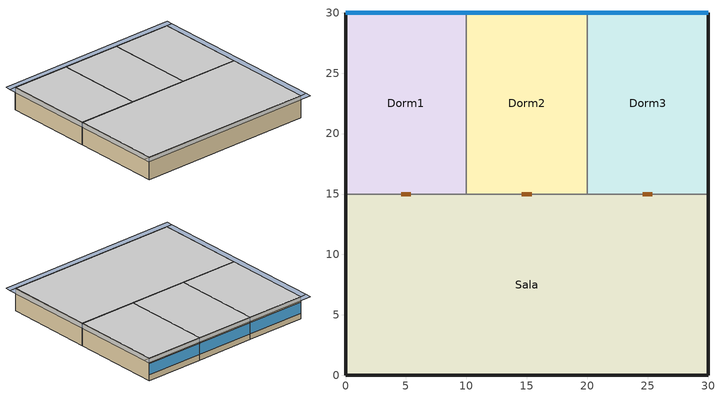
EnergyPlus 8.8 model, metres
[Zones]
Dorm1
 floor outside (PisoMadeira): 10,30 10,15 0,15 0,30 z15
 wall outside (Parede32): 10,30 0,30 0,15 z15:18.75
 wall to Sala (Parede Interna): 0,15 10,15 z15:18.75
 wall to Dorm2 (Parede Interna): 10,15 10,30 z15:18.75
 window (Vid4): 10,30 0,30 z15.94:17.81
 door inside (Porta): 4.6,15 5.4,15 z15:17.1
 ceiling adiabatic (InteriorCeiling): 0,30 0,15 10,15 10,30 z18.75
Dorm2
 floor outside (PisoMadeira): 20,30 20,15 10,15 10,30 z15
 wall outside (Parede32): 20,30 10,30 z15:18.75
 wall to Sala (Parede Interna): 10,15 20,15 z15:18.75
 wall to Dorm3 (Parede Interna): 20,15 20,30 z15:18.75
 window (Vid4): 20,30 10,30 z15.94:17.81
 door inside (Porta): 14.6,15 15.4,15 z15:17.1
 ceiling adiabatic (InteriorCeiling): 10,30 10,15 20,15 20,30 z18.75
Dorm3
 floor outside (PisoMadeira): 30,30 30,15 20,15 20,30 z15
 wall outside (Parede32): 30,15 30,30 20,30 z15:18.75
 wall to Sala (Parede Interna): 20,15 30,15 z15:18.75
 window (Vid4): 30,30 20,30 z15.94:17.81
 door inside (Porta): 24.6,15 25.4,15 z15:17.1
 ceiling adiabatic (InteriorCeiling): 20,30 20,15 30,15 30,30 z18.75
Sala
 floor outside (PisoMadeira): 30,15 30,0 0,0 0,15 z15
 wall outside (Parede32): 0,15 0,0 30,0 30,15 z15:18.75
 ceiling adiabatic (InteriorCeiling): 0,15 0,0 30,0 30,15 z18.75
shading: 31,0 31,30 30,30 30,0 z18.75; 0,30 0,0 -1,0 -1,30 z18.75; 31,31 31,30 -1,30 -1,31 z18.75; 31,0 31,-1 -1,-1 -1,0 z18.75
[Building]
caso_0008.idf: North Axis {deg}=270; Terrain=City; Loads Convergence Tolerance Value=0.5; Temperature Convergence Tolerance Value {deltaC}=0.5; Solar Distribution=FullInteriorAndExterior
[SizingPeriod:WeatherFileDays]
ano: Begin Month=1; Begin Day of Month=1; End Month=12; End Day of Month=31; Day of Week for Start Day=Monday; Use Weather File Daylight Saving Period=No; Use Weather File Rain and Snow Indicators=No
[Site:GroundTemperature:BuildingSurface]
20, 20, 20, 20, 20, 20, 20, 20, 20, 20, 20, 20
[Site:GroundReflectance]
0.2, 0.2, 0.2, 0.2, 0.2, 0.2, 0.2, 0.2, 0.2, 0.2, 0.2, 0.2
[Material] Thermal Absorptance=0.9
Name | Roughness | Thickness {m} | Conductivity {W/m-K} | Density {kg/m3} | Specific Heat {J/kg-K} | Solar Absorptance | Visible Absorptance
RevestExt | Rough | 0.025 | 1.15 | 2000 | 1000 | 0.5 | 0.5
RevestInt | Rough | 0.025 | 1.15 | 2000 | 1000 | 0.4 | 0.4
Tij8Furos2.24 | Rough | 0.033 | 0.9 | 1103 | 920 | 0.7 | 0.7
ConcParInt10cm | Rough | 0.1 | 1.75 | 2500 | 1000 | 0.3 | 0.3
ConcCob10cm | Rough | 0.1 | 1.75 | 2500 | 1000 | 0.5 | 0.5
LajeMista12cm | Rough | 0.095 | 1.05 | 1087 | 920 | 0.8 | 0.8
EPS7mm | MediumRough | 0.007 | 0.035 | 30 | 1400 | 0.8 | 0.8
PortaMadInt3cm | Rough | 0.03 | 0.15 | 650 | 2300 | 0.4 | 0.4
PisoMad1cm | MediumSmooth | 0.01 | 0.15 | 650 | 2300 | 0.4 | 0.4
PisoArgam2.5cm | Rough | 0.025 | 1.15 | 2000 | 1000 | 0.7 | 0.7
[Material:AirGap]
CamaraFluxoHoriz0.16: Thermal Resistance {m2-K/W}=0.16
[WindowMaterial:Glazing]
VidroSHGC87: Optical Data Type=SpectralAverage; Thickness {m}=0.006; Solar Transmittance at Normal Incidence=0.85; Front Side Solar Reflectance at Normal Incidence=0.071; Back Side Solar Reflectance at Normal Incidence=0.071; Visible Transmittance at Normal Incidence=0.881; Front Side Visible Reflectance at Normal Incidence=0.08; Back Side Visible Reflectance at Normal Incidence=0.08; Infrared Transmittance at Normal Incidence=0; Front Side Infrared Hemispherical Emissivity=0.84; Back Side Infrared Hemispherical Emissivity=0.84; Conductivity {W/m-K}=0.9
[WindowMaterial:Gas]
CamaraArVidro: Gas Type=Air; Thickness {m}=0.009
[WindowMaterial:Blind]
Veneziana PVC: Slat Orientation=Horizontal; Slat Width {m}=0.06; Slat Separation {m}=0.062; Slat Thickness {m}=0.01; Slat Angle {deg}=0; Slat Conductivity {W/m-K}=0.21; Slat Beam Solar Transmittance=0; Front Side Slat Beam Solar Reflectance=0.8; Back Side Slat Beam Solar Reflectance=0.8; Slat Diffuse Solar Transmittance=0; Front Side Slat Diffuse Solar Reflectance=0.8; Back Side Slat Diffuse Solar Reflectance=0.8; Slat Beam Visible Transmittance=0; Front Side Slat Beam Visible Reflectance=0.8; Back Side Slat Beam Visible Reflectance=0.8; Slat Diffuse Visible Transmittance=0; Front Side Slat Diffuse Visible Reflectance=0.8; Back Side Slat Diffuse Visible Reflectance=0.8; Slat Infrared Hemispherical Transmittance=0; Front Side Slat Infrared Hemispherical Emissivity=0.9; Back Side Slat Infrared Hemispherical Emissivity=0.9; Blind to Glass Distance {m}=0.05; Blind Top Opening Multiplier=0; Blind Bottom Opening Multiplier=0; Blind Left Side Opening Multiplier=0; Blind Right Side Opening Multiplier=0; Maximum Slat Angle {deg}=180
[Construction]
Parede Interna: RevestInt, Tij8Furos2.24, CamaraFluxoHoriz0.16, Tij8Furos2.24, RevestInt
InteriorCeiling: ConcCob10cm
Porta: PortaMadInt3cm
Vid4: VidroSHGC87, CamaraArVidro, VidroSHGC87
Parede32: RevestExt, EPS7mm, ConcParInt10cm
PisoMadeira: LajeMista12cm, PisoArgam2.5cm, PisoMad1cm
[WindowProperty:ShadingControl] Shading Type=ExteriorBlind; Shading Control Type=OnIfScheduleAllows; Setpoint {W/m2, W or deg C}=24; Shading Control Is Scheduled=Yes; Glare Control Is Active=No; Shading Device Material=Veneziana PVC; Type of Slat Angle Control for Blinds=FixedSlatAngle
Name | Schedule
Veneziana_D1 | Veneziana_Dorm1
Veneziana_D2 | Veneziana_Dorm2
Veneziana_D3 | Veneziana_Dorm3
Veneziana_Sala | Veneziana_Sala
[Zone]
Dorm1; Dorm2; Dorm3: 15, 15, 1
Sala: 0, 15, 1
[People] Number of People Calculation Method=People; Fraction Radiant=0.5
Name | Zone or ZoneList | Number of People Schedule | Number of People | Activity Level Schedule
Dormitorio1 | Dorm1 | OcupDorm | 2 | AtivDorm
Dormitorio2 | Dorm2 | OcupDorm | 2 | AtivDorm
Dormitorio3 | Dorm3 | OcupDorm | 2 | AtivDorm
Sala | Sala | OcupSala | 4 | AtivSala
[Lights]
Sala: Zone or ZoneList=Sala; Schedule=IlumSala; Design Level Calculation Method=Watts/Area; Watts per Zone Floor Area {W/m2}=5; Return Air Fraction=0; Fraction Radiant=0.42; Fraction Visible=0.18; Fraction Replaceable=0
[ElectricEquipment]
Sala: Zone or ZoneList=Sala; Schedule=EquipSala; Design Level Calculation Method=EquipmentLevel; Design Level {W}=120; Fraction Latent=0; Fraction Radiant=0.5; Fraction Lost=0
[HVACTemplate:Thermostat]
Termostato: Constant Heating Setpoint {C}=18; Constant Cooling Setpoint {C}=23
[HVACTemplate:Zone:IdealLoadsAirSystem] Template Thermostat=Termostato; Maximum Heating Supply Air Temperature {C}=50; Minimum Cooling Supply Air Temperature {C}=13; Maximum Heating Supply Air Humidity Ratio {kgWater/kgDryAir}=0.0156; Minimum Cooling Supply Air Humidity Ratio {kgWater/kgDryAir}=0.0077; Heating Limit=NoLimit; Cooling Limit=NoLimit; Dehumidification Control Type=ConstantSensibleHeatRatio; Cooling Sensible Heat Ratio=0.7; Dehumidification Setpoint {percent}=60; Humidification Control Type=None; Humidification Setpoint {percent}=30; Outdoor Air Method=None; Outdoor Air Flow Rate per Person {m3/s}=0.0075; Demand Controlled Ventilation Type=None; Outdoor Air Economizer Type=NoEconomizer; Heat Recovery Type=None; Sensible Heat Recovery Effectiveness=0.7; Latent Heat Recovery Effectiveness=0.65
Name | System Availability Schedule
Dorm1 | HVAC_Dorm1
Dorm2 | HVAC_Dorm2
Dorm3 | HVAC_Dorm3
Sala | HVAC_Sala
[EnergyManagementSystem:Sensor]
Name | Output:Variable or Output:Meter Index Key | Output:Variable or Output:Meter
Temp_Dorm1 | Dorm1 | Zone Operative Temperature
Temp_Dorm2 | Dorm2 | Zone Operative Temperature
Temp_Dorm3 | Dorm3 | Zone Operative Temperature
Temp_Sala | Sala | Zone Operative Temperature
Ocup_Dorm1 | Dormitorio1 | People Occupant Count
Ocup_Dorm2 | Dormitorio2 | People Occupant Count
Ocup_Dorm3 | Dormitorio3 | People Occupant Count
Ocup_Sala | Sala | People Occupant Count
Temp_Ext | Environment | Site Outdoor Air Drybulb Temperature
Tar_D1 | Dorm1 | Zone Mean Air Temperature
Tar_D2 | Dorm2 | Zone Mean Air Temperature
Tar_D3 | Dorm3 | Zone Mean Air Temperature
Sensor_HVACD1 | HVAC_Dorm1 | Schedule Value
Sensor_HVACD2 | HVAC_Dorm2 | Schedule Value
Sensor_HVACD3 | HVAC_Dorm3 | Schedule Value
Sensor_HVACSALA | HVAC_Sala | Schedule Value
[EnergyManagementSystem:Actuator] Actuated Component Type=Schedule:Constant; Actuated Component Control Type=Schedule Value
Name | Actuated Component Unique
Controle_HVAC_Dorm1 | HVAC_Dorm1
Controle_VN_Dorm1 | VN_Dorm1
Controle_HVAC_Dorm2 | HVAC_Dorm2
Controle_VN_Dorm2 | VN_Dorm2
Controle_HVAC_Dorm3 | HVAC_Dorm3
Controle_VN_Dorm3 | VN_Dorm3
Controle_HVAC_Sala | HVAC_Sala
Controle_VN_Sala | VN_Sala
Controle_Veneziana_Dorm1 | Veneziana_Dorm1
Controle_Veneziana_Dorm2 | Veneziana_Dorm2
Controle_Veneziana_Dorm3 | Veneziana_Dorm3
Controle_Veneziana_Sala | Veneziana_Sala
[EnergyManagementSystem:ProgramCallingManager]
Meu Controle HVAC: BeginTimestepBeforePredictor; CompDorm1Ativo; CompDorm2Ativo; CompDorm3Ativo; CompSalaAtivo
[EnergyManagementSystem:Program]
CompDorm1Ativo: SET Temp_Conf = ((Temp_Dorm1 >= 26) || (Temp_Dorm1 <= 16)); IF (Ocup_Dorm1 > 0) && (Temp_Conf == 1); Set Controle_HVAC_Dorm1 = 1; Set Controle_VN_Dorm1 = 0; Set Controle_Veneziana_Dorm1 = 1; ELSEIF ((Ocup_Dorm1 > 0) && (Sensor_HVACD1 > 0)); Set Controle_HVAC_Dorm1 = 1; Set Controle_VN_Dorm1 = 0; Set Controle_Veneziana_Dorm1 = 1; ELSEIF ((Ocup_Sala > 0) || (Ocup_Dorm1 > 0)); Set Controle_HVAC_Dorm1 = 0; IF ((Temp_Ext<Tar_D1) && (Temp_Ext>19)); Set Controle_VN_Dorm1 = 1; Set Controle_Veneziana_Dorm1 = 0; ELSEIF ((Temp_Ext>Tar_D1) && (Temp_Ext>19)); Set Controle_VN_Dorm1 = 0; Set Controle_Veneziana_Dorm1 = 1; ELSEIF (Temp_Ext<19); Set Controle_VN_Dorm1 = 0; Set Controle_Veneziana_Dorm1 = 1; ENDIF; ELSEIF (Ocup_Dorm1 == 0) && (Ocup_Sala == 0); Set Controle_HVAC_Dorm1 = 0; Set Controle_VN_Dorm1 = 0; Set Controle_Veneziana_Dorm1 = 1; ENDIF
CompDorm2Ativo: SET Temp_Conf = ((Temp_Dorm2 >= 26) || (Temp_Dorm2 <= 16)); IF (Ocup_Dorm2 > 0) && (Temp_Conf == 1); Set Controle_HVAC_Dorm2 = 1; Set Controle_VN_Dorm2 = 0; Set Controle_Veneziana_Dorm2 = 1; ELSEIF ((Ocup_Dorm2 > 0) && (Sensor_HVACD2 > 0)); Set Controle_HVAC_Dorm2 = 1; Set Controle_VN_Dorm2 = 0; Set Controle_Veneziana_Dorm2 = 1; ELSEIF ((Ocup_Sala > 0) || (Ocup_Dorm2 > 0)); Set Controle_HVAC_Dorm2 = 0; IF ((Temp_Ext<Tar_D2) && (Temp_Ext>19)); Set Controle_VN_Dorm2 = 1; Set Controle_Veneziana_Dorm2 = 0; ELSEIF ((Temp_Ext>Tar_D2) && (Temp_Ext>19)); Set Controle_VN_Dorm2 = 0; Set Controle_Veneziana_Dorm2 = 1; ELSEIF (Temp_Ext<19); Set Controle_VN_Dorm2 = 0; Set Controle_Veneziana_Dorm2 = 1; ENDIF; ELSEIF (Ocup_Dorm2 == 0) && (Ocup_Sala == 0); Set Controle_HVAC_Dorm2 = 0; Set Controle_VN_Dorm2 = 0; Set Controle_Veneziana_Dorm2 = 1; ENDIF
CompDorm3Ativo: SET Temp_Conf = ((Temp_Dorm3 >= 26) || (Temp_Dorm3 <= 16)); IF (Ocup_Dorm3 > 0) && (Temp_Conf == 1); Set Controle_HVAC_Dorm3 = 1; Set Controle_VN_Dorm3 = 0; Set Controle_Veneziana_Dorm3 = 1; ELSEIF ((Ocup_Dorm3 > 0) && (Sensor_HVACD3 > 0)); Set Controle_HVAC_Dorm3 = 1; Set Controle_VN_Dorm3 = 0; Set Controle_Veneziana_Dorm3 = 1; ELSEIF ((Ocup_Sala > 0) || (Ocup_Dorm3 > 0)); Set Controle_HVAC_Dorm3 = 0; IF ((Temp_Ext<Tar_D3) && (Temp_Ext>19)); Set Controle_VN_Dorm3 = 1; Set Controle_Veneziana_Dorm3 = 0; ELSEIF ((Temp_Ext>Tar_D3) && (Temp_Ext>19)); Set Controle_VN_Dorm3 = 0; Set Controle_Veneziana_Dorm3 = 1; ELSEIF (Temp_Ext<19); Set Controle_VN_Dorm3 = 0; Set Controle_Veneziana_Dorm3 = 1; ENDIF; ELSEIF (Ocup_Dorm3 == 0) && (Ocup_Sala == 0); Set Controle_HVAC_Dorm3 = 0; Set Controle_VN_Dorm3 = 0; Set Controle_Veneziana_Dorm3 = 1; ENDIF
CompSalaAtivo: SET Temp_Conf = ((Temp_Sala >= 26) || (Temp_Sala <= 16)); IF ((Ocup_Sala > 0) && (Temp_Conf == 1)); Set Controle_HVAC_Sala = 1; Set Controle_VN_Sala = 0; Set Controle_Veneziana_Sala = 1; ELSEIF ((Ocup_Sala > 0) && (Sensor_HVACSALA > 0)); Set Controle_HVAC_Sala = 1; Set Controle_VN_Sala = 0; Set Controle_Veneziana_Sala = 1; ELSEIF (Ocup_Sala > 0); IF ((Temp_Ext<Tar_D2) && (Temp_Ext>19)); Set Controle_HVAC_Sala = 0; Set Controle_VN_Sala = 1; Set Controle_Veneziana_Sala = 0; ELSEIF ((Temp_Ext>Tar_D2) && (Temp_Ext>19)); Set Controle_HVAC_Sala = 0; Set Controle_VN_Sala = 0; Set Controle_Veneziana_Sala = 1; ELSEIF (Temp_Ext<19); Set Controle_HVAC_Sala = 0; Set Controle_VN_Sala = 0; Set Controle_Veneziana_Sala = 1; ENDIF; ELSEIF (Ocup_Sala == 0); Set Controle_HVAC_Sala = 0; Set Controle_VN_Sala = 0; Set Controle_Veneziana_Sala = 1; ENDIF
[Schedule:Compact]
OcupSala: Through: 12/31, For: AllDays, Until: 14:00, 0, Until: 18:00, .5, Until: 22:00, 1, Until: 24:00, 0
OcupDorm: Through: 12/31, For: AllDays, Until:  8:00, 1, Until: 22:00, 0, Until: 24:00, 1
IlumSala: Through: 12/31, For: AllDays, Until: 16:00, 0, Until: 22:00, 1, Until: 24:00, 0
AtivSala: Through: 12/31, For:AllDays, Until: 24:00, 108
AtivDorm: Through: 12/31, For:AllDays, Until: 24:00, 81
EquipSala: Through: 12/31, For:AllDays, Until: 14:00, 0, Until: 22:00, 1, Until: 24:00, 0
[Schedule:Constant]
HVAC_Sala; HVAC_Dorm1; HVAC_Dorm2; HVAC_Dorm3; Veneziana_Dorm1; Veneziana_Dorm2; Veneziana_Dorm3; Veneziana_Sala: On_Off, 0
VN_Sala; VN_Dorm1; VN_Dorm2; VN_Dorm3: On_Off, 1
[AirflowNetwork:MultiZone:Component:DetailedOpening] Air Mass Flow Coefficient When Opening is Closed {kg/s-m}=0.001; Air Mass Flow Exponent When Opening is Closed=0.66; Extra Crack Length or Height of Pivoting Axis {m}=0; Number of Sets of Opening Factor Data=2; Opening Factor 1=0; Discharge Coefficient for Opening Factor 1=0.001; Width Factor for Opening Factor 1=0; Height Factor for Opening Factor 1=1; Start Height Factor for Opening Factor 1=0; Opening Factor 2=1; Discharge Coefficient for Opening Factor 2=0.65; Height Factor for Opening Factor 2=1; Start Height Factor for Opening Factor 2=0
Name | Type of Rectangular Large Vertical Opening (LVO) | Width Factor for Opening Factor 2
Porta | NonPivoted | 1
Janela | HorizontallyPivoted | 0.5
[AirflowNetwork:MultiZone:Zone] Ventilation Control Mode=Constant
Name | Venting Availability Schedule
Dorm1 | VN_Dorm1
Dorm2 | VN_Dorm2
Dorm3 | VN_Dorm3
Sala | VN_Sala
[AirflowNetwork:MultiZone:Surface] Window/Door Opening Factor, or Crack Factor=1
Name | Leakage Component | Ventilation Control Mode
JanDN1; JanDN2; JanDN3 | Janela | ZoneLevel
PortaD1; PortaD2; PortaD3; PortaS1; PortaS2; PortaS3 | Porta | novent
[AirflowNetwork:SimulationControl]
VentNat-caso_0008.idf: AirflowNetwork Control=MultizoneWithoutDistribution; Height Selection for Local Wind Pressure Calculation=Highrise; Convergence Acceleration Limit=90; Azimuth Angle of Long Axis of Building {deg}=1
